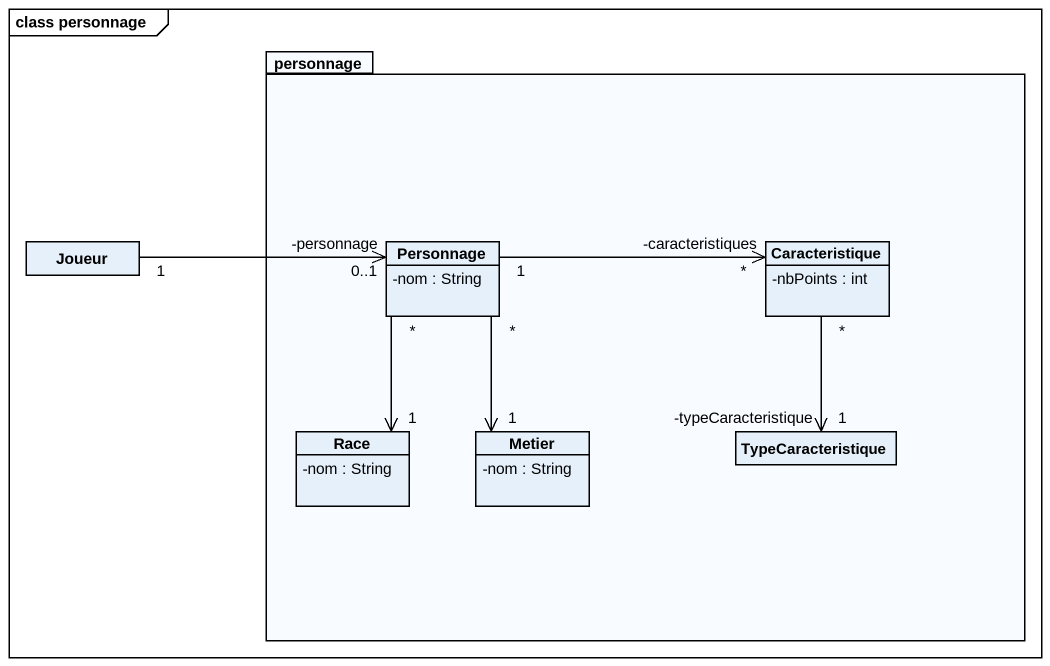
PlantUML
@startuml
mainframe class personnage
hide circle
hide empty members
skinparam classAttributeIconSize 0
package personnage {
  class Personnage {
    -nom : String
  }
  class Caracteristique {
    -nbPoints : int
  }
  class Race {
    -nom : String
  }
  class Metier {
    -nom : String
  }
  class TypeCaracteristique
}
class Joueur
Joueur "1" -right-> "0..1\n-personnage" Personnage
Personnage "1" -right-> "*\n-caracteristiques" Caracteristique
Personnage "*" --> "1" Race
Personnage "*" --> "1" Metier
Caracteristique "*" --> "-typeCaracteristique\n1" TypeCaracteristique
@enduml
